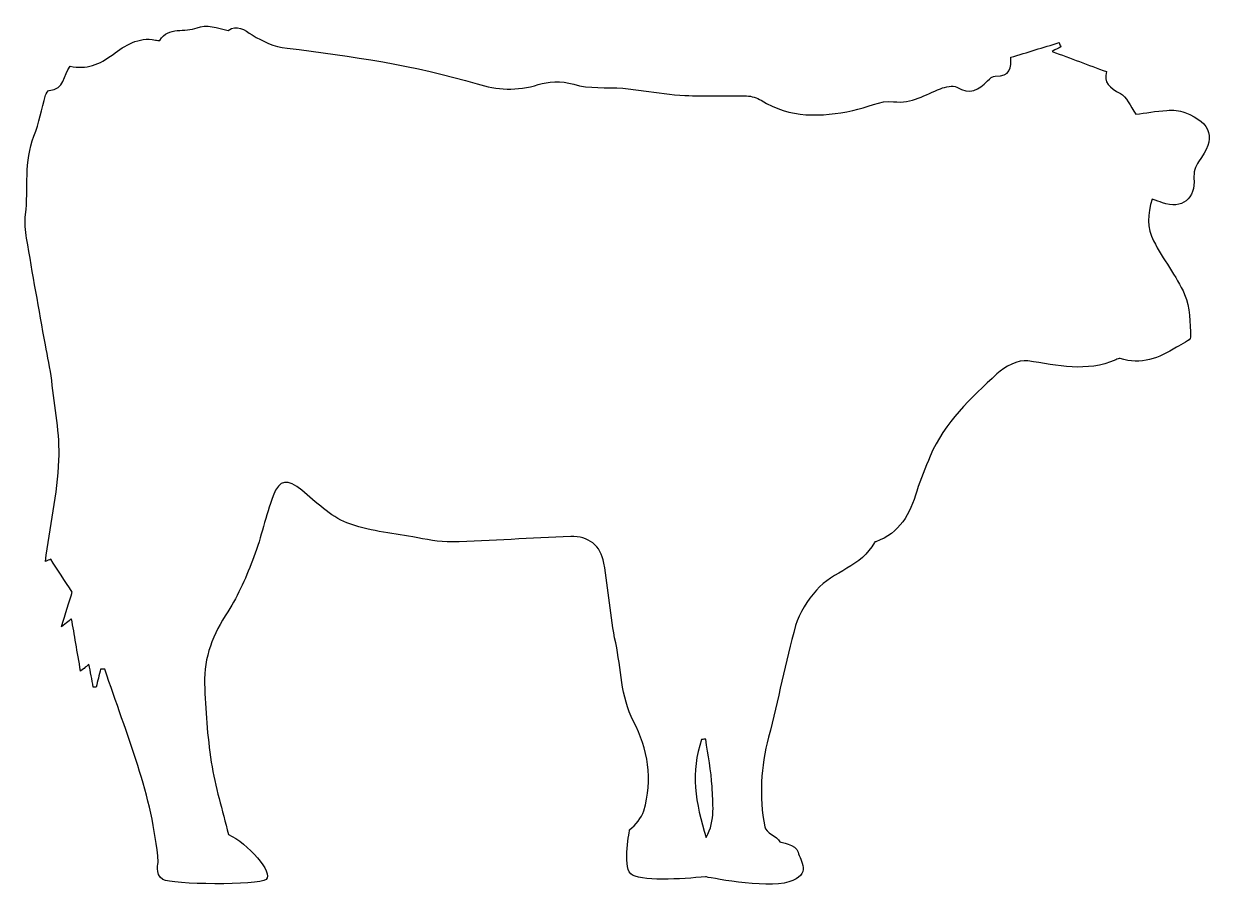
# Model space of a CAD drawing. Header units: centimetres. Extents: x -7.4 to 7.4, y -5.4 to 5.4.
import ezdxf

# ---------------------------------------------------------------- set-up
doc = ezdxf.new("R2010")
doc.units = ezdxf.units.CM
doc.header["$MEASUREMENT"] = 0
doc.layers.add('Layer 1', color=7, linetype='Continuous')

msp = doc.modelspace()

# ---------------------------------------------------------------- linework, layer by layer
at = {"layer": 'Layer 1'}
for points, knots in [([(-7.10504, 1.37258), (-7.07879, 1.22513), (-7.04265, 1.07884), (-7.02569, 0.93041), (-7.02569, 0.93041), (-6.98791, 0.59965), (-6.92121, 0.26609), (-6.93674, -0.06292), (-6.93674, -0.06292), (-6.95658, -0.4835), (-7.04577, -0.90072), (-7.10504, -1.31935), (-7.10504, -1.31935), (-7.083, -1.31017), (-7.06099, -1.30088), (-7.03887, -1.2917), (-7.03887, -1.2917), (-6.95195, -1.42394), (-6.86507, -1.55618), (-6.77093, -1.69956), (-6.77093, -1.69956), (-6.80895, -1.82185), (-6.85372, -1.96584), (-6.90597, -2.13371), (-6.90597, -2.13371), (-6.84162, -2.08222), (-6.79305, -2.04335), (-6.77868, -2.0319), (-6.77868, -2.0319), (-6.74521, -2.22729), (-6.70894, -2.43878), (-6.66716, -2.68275), (-6.66716, -2.68275), (-6.59916, -2.62674), (-6.578, -2.60925), (-6.56268, -2.5965), (-6.56268, -2.5965), (-6.54487, -2.69117), (-6.52693, -2.78615), (-6.50902, -2.88117), (-6.50902, -2.88117), (-6.49725, -2.88053), (-6.4855, -2.87987), (-6.47372, -2.87924), (-6.47372, -2.87924), (-6.45525, -2.80476), (-6.43678, -2.73015), (-6.41834, -2.65567), (-6.41834, -2.65567), (-6.40075, -2.65631), (-6.38315, -2.65699), (-6.36556, -2.65763), (-6.36556, -2.65763), (-6.09621, -3.47231), (-5.76773, -4.23283), (-5.70243, -5.05433), (-5.70243, -5.05433), (-5.70243, -5.05433), (-5.74971, -5.20234), (-5.64446, -5.26936), (-5.64446, -5.26936), (-5.53921, -5.3363), (-4.45788, -5.3459), (-4.36224, -5.26936), (-4.36224, -5.26936), (-4.26659, -5.19282), (-4.58989, -4.81586), (-4.8301, -4.71244), (-4.8301, -4.71244), (-4.90545, -4.40015), (-4.99374, -4.12779), (-5.0432, -3.81119), (-5.0432, -3.81119), (-5.09339, -3.48991), (-5.11585, -3.16272), (-5.12697, -2.83736), (-5.12697, -2.83736), (-5.13819, -2.50983), (-5.01947, -2.22085), (-4.83865, -1.94418), (-4.83865, -1.94418), (-4.7021, -1.73519), (-4.60354, -1.49748), (-4.51393, -1.26269), (-4.51393, -1.26269), (-4.41958, -1.01546), (-4.36896, -0.75154), (-4.27472, -0.50434), (-4.27472, -0.50434), (-4.19516, -0.29566), (-4.09359, -0.29201), (-3.91827, -0.43565), (-3.91827, -0.43565), (-3.73952, -0.58226), (-3.5654, -0.75701), (-3.35746, -0.8397), (-3.35746, -0.8397), (-3.10216, -0.9413), (-2.81459, -0.96374), (-2.53974, -1.01372), (-2.53974, -1.01372), (-2.37901, -1.04298), (-2.21536, -1.08172), (-2.05407, -1.07741), (-2.05407, -1.07741), (-1.56192, -1.06426), (-1.07053, -1.02605), (-0.57841, -1.01015), (-0.57841, -1.01015), (-0.35711, -1.00303), (-0.20553, -1.12112), (-0.16561, -1.33911), (-0.16561, -1.33911), (-0.1055, -1.66725), (-0.09026, -2.0043), (-0.01935, -2.32966), (-0.01935, -2.32966), (0.05148, -2.65436), (0.03894, -2.99085), (0.20335, -3.30605), (0.20335, -3.30605), (0.38038, -3.64546), (0.44928, -4.03085), (0.32934, -4.416), (0.32934, -4.416), (0.30159, -4.50516), (0.23089, -4.59518), (0.15458, -4.64807), (0.15458, -4.64807), (0.15458, -4.64807), (0.06507, -5.09683), (0.16723, -5.19893), (0.16723, -5.19893), (0.26933, -5.30093), (0.80519, -5.26272), (1.09862, -5.23724), (1.09862, -5.23724), (1.09862, -5.23724), (1.83861, -5.39033), (2.13203, -5.30106), (2.13203, -5.30106), (2.42556, -5.21176), (2.27237, -5.03312), (2.24689, -4.93112), (2.24689, -4.93112), (2.2213, -4.82912), (2.02215, -4.80428), (2.02215, -4.80428), (2.02215, -4.80428), (1.98328, -4.72871), (1.84779, -4.69514), (1.83247, -4.61505), (1.83247, -4.61505), (1.76124, -4.24133), (1.784, -3.87181), (1.88094, -3.50155), (1.88094, -3.50155), (2.00143, -3.04168), (2.08864, -2.57284), (2.21635, -2.11513), (2.21635, -2.11513), (2.26061, -1.95635), (2.36412, -1.80295), (2.47403, -1.67611), (2.47403, -1.67611), (2.679, -1.4396), (3.04021, -1.38581), (3.19481, -1.08207), (3.19481, -1.08207), (3.19706, -1.07765), (3.20571, -1.07612), (3.21164, -1.07408), (3.21164, -1.07408), (3.51035, -0.96862), (3.63825, -0.72798), (3.72215, -0.44514), (3.72215, -0.44514), (3.76597, -0.29737), (3.82957, -0.15518), (3.88849, -0.01228), (3.88849, -0.01228), (4.06272, 0.41055), (4.39609, 0.70903), (4.7169, 1.01153), (4.7169, 1.01153), (4.81384, 1.10286), (4.98212, 1.19007), (5.10187, 1.17237), (5.10187, 1.17237), (5.47041, 1.11795), (5.83117, 1.02502), (6.19465, 1.18608), (6.19465, 1.18608), (6.2115, 1.19351), (6.23286, 1.20637), (6.24733, 1.20172), (6.24733, 1.20172), (6.5076, 1.11774), (6.73255, 1.2068), (6.94813, 1.34195), (6.94813, 1.34195), (7.01073, 1.38124), (7.12376, 1.42561), (7.12289, 1.46564), (7.12289, 1.46564), (7.119, 1.64429), (7.11749, 1.83754), (7.04904, 1.99698), (7.04904, 1.99698), (6.94842, 2.231), (6.77797, 2.43407), (6.66312, 2.66325), (6.66312, 2.66325), (6.58422, 2.82065), (6.58205, 2.99951), (6.64724, 3.18078), (6.64724, 3.18078), (6.7023, 3.16178), (6.73791, 3.1499), (6.7731, 3.13718), (6.7731, 3.13718), (7.01578, 3.04984), (7.18969, 3.18954), (7.1654, 3.44074), (7.1654, 3.44074), (7.15892, 3.50779), (7.18146, 3.59306), (7.22176, 3.64672), (7.22176, 3.64672), (7.44089, 3.93808), (7.39543, 4.12289), (7.05184, 4.25804), (7.05184, 4.25804), (6.98448, 4.2845), (6.90341, 4.28892), (6.82999, 4.28384), (6.82999, 4.28384), (6.69246, 4.27434), (6.55604, 4.25048), (6.44407, 4.2359), (6.44407, 4.2359), (6.37022, 4.33985), (6.32964, 4.45492), (6.25084, 4.49509), (6.25084, 4.49509), (6.11881, 4.56224), (6.03719, 4.63035), (6.07841, 4.76497), (6.07841, 4.76497), (5.84989, 4.84982), (5.63669, 4.92906), (5.40211, 5.01617), (5.40211, 5.01617), (5.45532, 5.04414), (5.48262, 5.05837), (5.50995, 5.07274), (5.50995, 5.07274), (5.50347, 5.09044), (5.49699, 5.10814), (5.49053, 5.12587), (5.49053, 5.12587), (5.29244, 5.06562), (5.09434, 5.00527), (4.89001, 4.9431), (4.89001, 4.9431), (4.89453, 4.82134), (4.88752, 4.69709), (4.69665, 4.70982), (4.69665, 4.70982), (4.66622, 4.71188), (4.62757, 4.67775), (4.60209, 4.65132), (4.60209, 4.65132), (4.49144, 4.53668), (4.37973, 4.47646), (4.21799, 4.57081), (4.21799, 4.57081), (4.16962, 4.59899), (4.0781, 4.57729), (4.0159, 4.55343), (4.0159, 4.55343), (3.82688, 4.48088), (3.66419, 4.36386), (3.43212, 4.39214), (3.43212, 4.39214), (3.2703, 4.4118), (3.09597, 4.31689), (2.9256, 4.28139), (2.9256, 4.28139), (2.53343, 4.19955), (2.14836, 4.18553), (1.78845, 4.40887), (1.78845, 4.40887), (1.73651, 4.44115), (1.66875, 4.46165), (1.60774, 4.46316), (1.60774, 4.46316), (1.35244, 4.46922), (1.09662, 4.45864), (0.8414, 4.46845), (0.8414, 4.46845), (0.66976, 4.47504), (0.49908, 4.50504), (0.32811, 4.52544), (0.32811, 4.52544), (0.24241, 4.53571), (0.15735, 4.55222), (0.07141, 4.55859), (0.07141, 4.55859), (-0.13338, 4.5737), (-0.34896, 4.54994), (-0.54012, 4.6078), (-0.54012, 4.6078), (-0.69847, 4.65574), (-0.86365, 4.64267), (-0.98023, 4.60489), (-0.98023, 4.60489), (-1.24524, 4.51895), (-1.49776, 4.53959), (-1.73932, 4.61246), (-1.73932, 4.61246), (-2.51169, 4.84553), (-3.30526, 4.95832), (-4.10083, 5.05688), (-4.10083, 5.05688), (-4.26879, 5.07696), (-4.40134, 5.13861), (-4.53393, 5.22042), (-4.53393, 5.22042), (-4.63315, 5.28175), (-4.72382, 5.35893), (-4.83511, 5.27667), (-4.83511, 5.27667), (-4.96346, 5.30972), (-5.11007, 5.35536), (-5.21931, 5.31035), (-5.21931, 5.31035), (-5.37163, 5.24762), (-5.57348, 5.33096), (-5.68424, 5.15403), (-5.68424, 5.15403), (-5.68876, 5.14691), (-5.71988, 5.15424), (-5.738, 5.15803), (-5.738, 5.15803), (-5.94776, 5.20163), (-6.11649, 5.08776), (-6.2633, 4.97893), (-6.2633, 4.97893), (-6.43245, 4.85349), (-6.59752, 4.78766), (-6.7958, 4.83341), (-6.7958, 4.83341), (-6.88367, 4.72406), (-6.86576, 4.53914), (-7.05671, 4.53126), (-7.05671, 4.53126), (-7.07269, 4.53062), (-7.09449, 4.49509), (-7.10108, 4.4722), (-7.10108, 4.4722), (-7.15015, 4.30318), (-7.18169, 4.12766), (-7.24625, 3.9651), (-7.24625, 3.9651), (-7.37211, 3.64784), (-7.31523, 3.31502), (-7.35052, 2.99053), (-7.35052, 2.99053), (-7.3611, 2.89359), (-7.3542, 2.79191), (-7.33801, 2.69528), (-7.33801, 2.69528), (-7.26361, 2.25388), (-7.18352, 1.81332), (-7.10504, 1.37258)], [0, 0, 0, 0, 0.01052632, 0.01052632, 0.01052632, 0.01052632, 0.02105263, 0.02105263, 0.02105263, 0.02105263, 0.03157895, 0.03157895, 0.03157895, 0.03157895, 0.04210526, 0.04210526, 0.04210526, 0.04210526, 0.05263158, 0.05263158, 0.05263158, 0.05263158, 0.06315789, 0.06315789, 0.06315789, 0.06315789, 0.07368421, 0.07368421, 0.07368421, 0.07368421, 0.08421053, 0.08421053, 0.08421053, 0.08421053, 0.09473684, 0.09473684, 0.09473684, 0.09473684, 0.10526316, 0.10526316, 0.10526316, 0.10526316, 0.11578947, 0.11578947, 0.11578947, 0.11578947, 0.12631579, 0.12631579, 0.12631579, 0.12631579, 0.13684211, 0.13684211, 0.13684211, 0.13684211, 0.14736842, 0.14736842, 0.14736842, 0.14736842, 0.15789474, 0.15789474, 0.15789474, 0.15789474, 0.16842105, 0.16842105, 0.16842105, 0.16842105, 0.17894737, 0.17894737, 0.17894737, 0.17894737, 0.18947368, 0.18947368, 0.18947368, 0.18947368, 0.2, 0.2, 0.2, 0.2, 0.21052632, 0.21052632, 0.21052632, 0.21052632, 0.22105263, 0.22105263, 0.22105263, 0.22105263, 0.23157895, 0.23157895, 0.23157895, 0.23157895, 0.24210526, 0.24210526, 0.24210526, 0.24210526, 0.25263158, 0.25263158, 0.25263158, 0.25263158, 0.26315789, 0.26315789, 0.26315789, 0.26315789, 0.27368421, 0.27368421, 0.27368421, 0.27368421, 0.28421053, 0.28421053, 0.28421053, 0.28421053, 0.29473684, 0.29473684, 0.29473684, 0.29473684, 0.30526316, 0.30526316, 0.30526316, 0.30526316, 0.31578947, 0.31578947, 0.31578947, 0.31578947, 0.32631579, 0.32631579, 0.32631579, 0.32631579, 0.33684211, 0.33684211, 0.33684211, 0.33684211, 0.34736842, 0.34736842, 0.34736842, 0.34736842, 0.35789474, 0.35789474, 0.35789474, 0.35789474, 0.36842105, 0.36842105, 0.36842105, 0.36842105, 0.37894737, 0.37894737, 0.37894737, 0.37894737, 0.38947368, 0.38947368, 0.38947368, 0.38947368, 0.4, 0.4, 0.4, 0.4, 0.41052632, 0.41052632, 0.41052632, 0.41052632, 0.42105263, 0.42105263, 0.42105263, 0.42105263, 0.43157895, 0.43157895, 0.43157895, 0.43157895, 0.44210526, 0.44210526, 0.44210526, 0.44210526, 0.45263158, 0.45263158, 0.45263158, 0.45263158, 0.46315789, 0.46315789, 0.46315789, 0.46315789, 0.47368421, 0.47368421, 0.47368421, 0.47368421, 0.48421053, 0.48421053, 0.48421053, 0.48421053, 0.49473684, 0.49473684, 0.49473684, 0.49473684, 0.50526316, 0.50526316, 0.50526316, 0.50526316, 0.51578947, 0.51578947, 0.51578947, 0.51578947, 0.52631579, 0.52631579, 0.52631579, 0.52631579, 0.53684211, 0.53684211, 0.53684211, 0.53684211, 0.54736842, 0.54736842, 0.54736842, 0.54736842, 0.55789474, 0.55789474, 0.55789474, 0.55789474, 0.56842105, 0.56842105, 0.56842105, 0.56842105, 0.57894737, 0.57894737, 0.57894737, 0.57894737, 0.58947368, 0.58947368, 0.58947368, 0.58947368, 0.6, 0.6, 0.6, 0.6, 0.61052632, 0.61052632, 0.61052632, 0.61052632, 0.62105263, 0.62105263, 0.62105263, 0.62105263, 0.63157895, 0.63157895, 0.63157895, 0.63157895, 0.64210526, 0.64210526, 0.64210526, 0.64210526, 0.65263158, 0.65263158, 0.65263158, 0.65263158, 0.66315789, 0.66315789, 0.66315789, 0.66315789, 0.67368421, 0.67368421, 0.67368421, 0.67368421, 0.68421053, 0.68421053, 0.68421053, 0.68421053, 0.69473684, 0.69473684, 0.69473684, 0.69473684, 0.70526316, 0.70526316, 0.70526316, 0.70526316, 0.71578947, 0.71578947, 0.71578947, 0.71578947, 0.72631579, 0.72631579, 0.72631579, 0.72631579, 0.73684211, 0.73684211, 0.73684211, 0.73684211, 0.74736842, 0.74736842, 0.74736842, 0.74736842, 0.75789474, 0.75789474, 0.75789474, 0.75789474, 0.76842105, 0.76842105, 0.76842105, 0.76842105, 0.77894737, 0.77894737, 0.77894737, 0.77894737, 0.78947368, 0.78947368, 0.78947368, 0.78947368, 0.8, 0.8, 0.8, 0.8, 0.81052632, 0.81052632, 0.81052632, 0.81052632, 0.82105263, 0.82105263, 0.82105263, 0.82105263, 0.83157895, 0.83157895, 0.83157895, 0.83157895, 0.84210526, 0.84210526, 0.84210526, 0.84210526, 0.85263158, 0.85263158, 0.85263158, 0.85263158, 0.86315789, 0.86315789, 0.86315789, 0.86315789, 0.87368421, 0.87368421, 0.87368421, 0.87368421, 0.88421053, 0.88421053, 0.88421053, 0.88421053, 0.89473684, 0.89473684, 0.89473684, 0.89473684, 0.90526316, 0.90526316, 0.90526316, 0.90526316, 0.91578947, 0.91578947, 0.91578947, 0.91578947, 0.92631579, 0.92631579, 0.92631579, 0.92631579, 0.93684211, 0.93684211, 0.93684211, 0.93684211, 0.94736842, 0.94736842, 0.94736842, 0.94736842, 0.95789474, 0.95789474, 0.95789474, 0.95789474, 0.96842105, 0.96842105, 0.96842105, 0.96842105, 0.97894737, 0.97894737, 0.97894737, 0.97894737, 1, 1, 1, 1]), ([(1.04897, -3.52986), (1.06593, -3.52901), (1.08297, -3.52825), (1.09993, -3.52737), (1.09993, -3.52737), (1.12713, -3.72385), (1.16944, -3.91977), (1.17745, -4.11699), (1.17745, -4.11699), (1.18555, -4.31842), (1.2242, -4.53043), (1.1063, -4.74924), (1.1063, -4.74924), (0.96888, -4.32297), (0.90755, -3.92874), (1.04897, -3.52986)], [0, 0, 0, 0, 0.2, 0.2, 0.2, 0.2, 0.4, 0.4, 0.4, 0.4, 0.6, 0.6, 0.6, 0.6, 1, 1, 1, 1])]:
    msp.add_open_spline(points, degree=3, knots=knots, dxfattribs=at)

doc.saveas('drawing.dxf')
